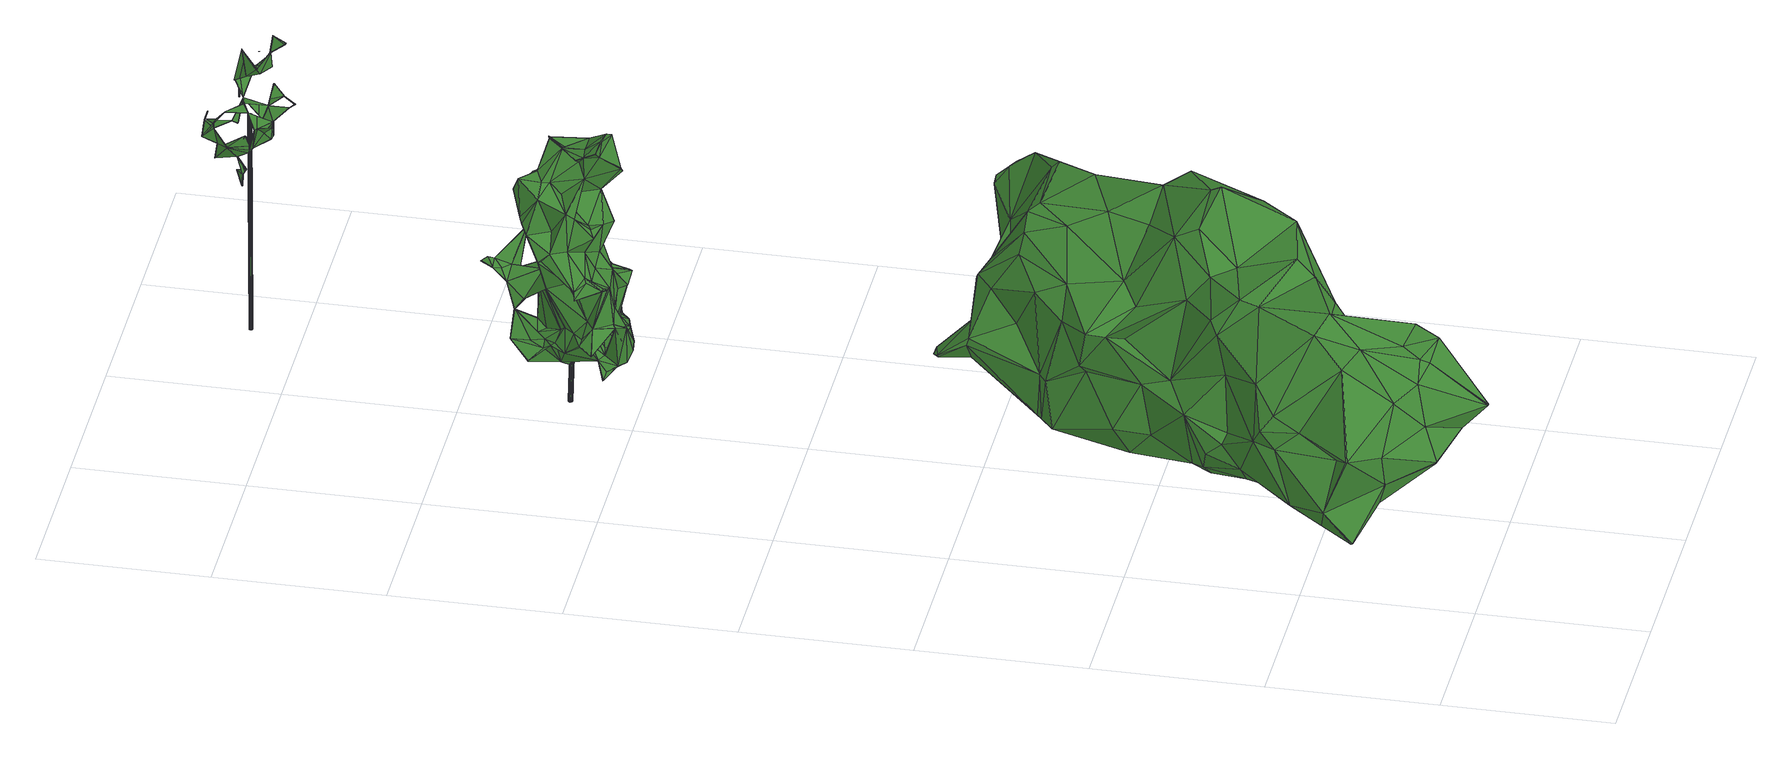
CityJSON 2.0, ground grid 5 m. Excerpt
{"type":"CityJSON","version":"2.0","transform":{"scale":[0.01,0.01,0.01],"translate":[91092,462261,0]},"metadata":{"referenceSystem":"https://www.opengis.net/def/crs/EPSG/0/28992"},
"CityObjects":{
"tree1":{"type":"SolitaryVegetationObject","attributes":{"gtid":239,"crown_width_m":11.28,"crown_median_z":3.98,"trunk_H_m":3.22,"trunk_DBH_m":0.326,"trunk_radius_m":0.163,"trunk_base_height_m":0.76,"original_gtid":"244"},"geometry":[{"type":"Solid","lod":"3","boundaries":[[[[0,1,2]],[[3,4,5]],[[3,6,4]],[[7,8,9]],[[10,11,2]],[[12,13,14]],[[15,16,17]],[[18,19,20]],[[21,22,15]],[[23,15,22]],[[24,11,25]],[[26,27,28]],[[29,30,21]],[[31,32,33]],[[31,33,34]],[[35,36,37]],[[38,39,40]],[[41,42,43]],[[12,44,45]],[[46,47,48]],[[49,1,0]],[[50,42,41]],[[51,52,53]],[[51,53,54]],[[55,56,4]],[[57,58,59]],[[60,61,62]],[[6,3,5]],[[63,8,7]],[[64,55,65]],[[43,66,67]],[[68,43,67]],[[69,70,71]],[[72,54,35]],[[73,71,74]],[[41,49,0]],[[75,76,77]],[[78,79,80]],[[33,81,82]],[[32,81,33]],[[72,51,54]],[[40,83,84]],[[85,86,1]],[[87,1,86]],[[78,88,72]],[[73,69,71]],[[80,88,78]],[[89,90,91]],[[69,90,89]],[[48,92,46]],[[93,46,92]],[[72,88,80]],[[94,82,95]],[[69,89,96]],[[84,38,40]],[[47,97,98]],[[99,98,97]],[[12,14,44]],[[100,38,101]],[[84,97,38]],[[66,102,48]],[[103,104,105]],[[106,105,104]],[[107,108,104]],[[48,102,109]],[[11,52,109]],[[43,42,66]],[[44,14,110]],[[109,102,111]],[[112,31,34]],[[113,114,115]],[[102,42,50]],[[111,102,50]],[[102,66,42]],[[116,117,118]],[[119,120,121]],[[122,123,124]],[[122,124,125]],[[100,16,23]],[[126,2,1]],[[127,110,14]],[[99,97,84]],[[128,49,41]],[[112,129,130]],[[4,56,5]],[[8,91,77]],[[64,131,6]],[[64,65,131]],[[37,132,35]],[[133,134,56]],[[134,5,56]],[[135,136,114]],[[135,114,113]],[[64,137,55]],[[55,4,65]],[[136,138,114]],[[139,107,140]],[[20,116,18]],[[94,27,26]],[[6,131,4]],[[65,4,131]],[[136,141,138]],[[56,55,133]],[[77,76,8]],[[58,70,96]],[[142,143,137]],[[137,143,144]],[[58,57,137]],[[58,137,64]],[[71,70,64]],[[132,143,145]],[[146,79,147]],[[130,148,112]],[[30,85,40]],[[86,85,30]],[[11,149,52]],[[71,5,134]],[[28,138,141]],[[150,133,55]],[[151,18,116]],[[152,83,128]],[[151,15,105]],[[15,103,105]],[[35,54,119]],[[14,13,148]],[[32,148,13]],[[144,153,137]],[[127,14,154]],[[66,47,98]],[[41,0,50]],[[107,17,155]],[[104,17,107]],[[2,126,156]],[[49,85,1]],[[63,96,89]],[[152,41,68]],[[128,41,152]],[[87,126,1]],[[43,68,41]],[[155,157,158]],[[159,87,86]],[[29,87,159]],[[30,159,86]],[[62,25,117]],[[84,152,99]],[[37,144,132]],[[50,11,111]],[[111,11,109]],[[2,11,50]],[[2,50,0]],[[119,121,122]],[[123,122,121]],[[16,15,23]],[[160,74,71]],[[29,159,30]],[[156,126,87]],[[156,87,29]],[[128,83,85]],[[28,95,138]],[[89,91,8]],[[63,89,8]],[[135,90,136]],[[64,70,58]],[[95,27,94]],[[101,16,100]],[[14,148,130]],[[14,130,154]],[[35,161,72]],[[26,33,94]],[[33,82,94]],[[142,137,57]],[[78,162,163]],[[78,163,79]],[[108,110,164]],[[96,70,69]],[[112,165,166]],[[165,112,34]],[[120,119,53]],[[80,146,167]],[[79,146,80]],[[63,168,59]],[[63,59,96]],[[125,169,122]],[[19,61,60]],[[170,171,12]],[[71,64,6]],[[154,124,123]],[[71,6,5]],[[140,158,172]],[[7,9,168]],[[7,168,63]],[[93,92,173]],[[34,33,26]],[[34,174,165]],[[80,173,51]],[[80,51,72]],[[173,52,51]],[[46,175,101]],[[157,167,146]],[[119,36,35]],[[130,124,154]],[[18,106,104]],[[168,163,162]],[[90,135,91]],[[142,57,59]],[[58,96,59]],[[9,163,168]],[[144,143,132]],[[158,107,155]],[[121,61,123]],[[176,39,38]],[[78,177,178]],[[67,66,98]],[[145,143,142]],[[120,53,149]],[[119,54,53]],[[141,136,74]],[[61,120,62]],[[78,178,162]],[[151,105,106]],[[24,25,62]],[[157,172,158]],[[148,32,112]],[[144,37,179]],[[113,91,135]],[[12,171,13]],[[125,179,37]],[[169,125,37]],[[13,171,32]],[[134,180,34]],[[166,179,125]],[[116,60,117]],[[60,62,117]],[[34,180,174]],[[116,20,60]],[[121,120,61]],[[78,72,161]],[[122,169,36]],[[157,175,167]],[[101,97,46]],[[38,97,101]],[[140,172,9]],[[112,32,31]],[[122,36,119]],[[95,82,81]],[[95,81,138]],[[163,9,147]],[[79,163,147]],[[167,93,80]],[[173,80,93]],[[138,171,115]],[[155,17,16]],[[18,151,106]],[[68,99,152]],[[181,25,10]],[[10,156,181]],[[10,2,156]],[[21,15,151]],[[62,120,24]],[[68,67,99]],[[130,129,124]],[[34,28,134]],[[26,28,34]],[[120,149,24]],[[179,165,150]],[[179,150,144]],[[84,83,152]],[[182,161,35]],[[182,35,132]],[[183,178,177]],[[161,182,78]],[[78,182,177]],[[182,132,145]],[[134,184,160]],[[116,118,151]],[[21,118,29]],[[176,38,100]],[[49,128,85]],[[93,167,175]],[[93,175,46]],[[40,85,83]],[[29,118,156]],[[151,118,21]],[[117,181,118]],[[156,118,181]],[[117,25,181]],[[10,25,11]],[[52,149,53]],[[180,133,150]],[[133,180,134]],[[165,179,166]],[[52,185,109]],[[150,55,153]],[[165,174,180]],[[150,165,180]],[[169,37,36]],[[75,140,76]],[[170,12,45]],[[170,45,77]],[[30,22,21]],[[113,170,91]],[[77,91,170]],[[8,76,9]],[[45,108,75]],[[45,75,77]],[[44,108,45]],[[110,108,44]],[[146,172,157]],[[147,172,146]],[[147,9,172]],[[137,153,55]],[[113,115,171]],[[170,113,171]],[[11,24,149]],[[150,153,144]],[[28,27,95]],[[176,23,22]],[[100,23,176]],[[48,47,66]],[[99,67,98]],[[140,107,158]],[[46,97,47]],[[81,32,171]],[[140,9,76]],[[139,140,75]],[[139,75,107]],[[124,129,125]],[[166,125,129]],[[166,129,112]],[[114,138,115]],[[155,175,157]],[[108,107,75]],[[20,19,60]],[[183,177,182]],[[182,145,183]],[[123,61,154]],[[164,110,127]],[[59,168,183]],[[183,142,59]],[[183,145,142]],[[162,178,168]],[[168,178,183]],[[108,164,104]],[[104,19,18]],[[164,19,104]],[[164,127,19]],[[154,19,127]],[[19,154,61]],[[134,28,184]],[[134,160,71]],[[141,184,28]],[[90,74,136]],[[73,74,69]],[[90,69,74]],[[186,22,30]],[[176,22,186]],[[141,74,184]],[[160,184,74]],[[176,186,39]],[[186,30,39]],[[40,39,30]],[[109,185,48]],[[15,17,103]],[[103,17,104]],[[92,48,185]],[[52,173,185]],[[92,185,173]],[[138,81,171]],[[16,175,155]],[[16,101,175]],[[187,188,189]],[[187,189,190]],[[190,189,191]],[[190,191,192]],[[189,188,193]],[[189,193,191]],[[191,193,194]],[[191,194,192]],[[193,188,195]],[[193,195,194]],[[194,195,196]],[[194,196,192]],[[195,188,197]],[[195,197,196]],[[196,197,198]],[[196,198,192]],[[197,188,199]],[[197,199,198]],[[198,199,200]],[[198,200,192]],[[199,188,201]],[[199,201,200]],[[200,201,202]],[[200,202,192]],[[201,188,203]],[[201,203,202]],[[202,203,204]],[[202,204,192]],[[203,188,205]],[[203,205,204]],[[204,205,206]],[[204,206,192]],[[205,188,207]],[[205,207,206]],[[206,207,208]],[[206,208,192]],[[207,188,209]],[[207,209,208]],[[208,209,210]],[[208,210,192]],[[209,188,211]],[[209,211,210]],[[210,211,212]],[[210,212,192]],[[211,188,213]],[[211,213,212]],[[212,213,214]],[[212,214,192]],[[213,188,215]],[[213,215,214]],[[214,215,216]],[[214,216,192]],[[215,188,217]],[[215,217,216]],[[216,217,218]],[[216,218,192]],[[217,188,219]],[[217,219,218]],[[218,219,220]],[[218,220,192]],[[219,188,221]],[[219,221,220]],[[220,221,222]],[[220,222,192]],[[221,188,223]],[[221,223,222]],[[222,223,224]],[[222,224,192]],[[223,188,225]],[[223,225,224]],[[224,225,226]],[[224,226,192]],[[225,188,227]],[[225,227,226]],[[226,227,228]],[[226,228,192]],[[227,188,229]],[[227,229,228]],[[228,229,230]],[[228,230,192]],[[229,188,231]],[[229,231,230]],[[230,231,232]],[[230,232,192]],[[231,188,233]],[[231,233,232]],[[232,233,234]],[[232,234,192]],[[233,188,235]],[[233,235,234]],[[234,235,236]],[[234,236,192]],[[235,188,187]],[[235,187,236]],[[236,187,190]],[[236,190,192]]]]}]},
"tree2":{"type":"SolitaryVegetationObject","attributes":{"gtid":240,"crown_width_m":4.08,"crown_median_z":4.08,"trunk_H_m":3.95,"trunk_DBH_m":0.123,"trunk_radius_m":0.0615,"trunk_base_height_m":0.13,"original_gtid":"245"},"geometry":[{"type":"Solid","lod":"3","boundaries":[[[[237,238,239]],[[240,241,242]],[[243,244,245]],[[246,244,243]],[[247,248,249]],[[250,251,252]],[[250,252,253]],[[254,255,256]],[[257,258,259]],[[260,261,262]],[[263,264,265]],[[266,267,268]],[[256,255,269]],[[270,269,255]],[[271,238,272]],[[273,274,275]],[[276,274,273]],[[277,278,279]],[[280,281,282]],[[283,284,285]],[[275,286,273]],[[287,288,271]],[[289,290,248]],[[291,292,293]],[[291,294,292]],[[250,295,251]],[[296,297,298]],[[289,299,300]],[[301,302,303]],[[270,304,305]],[[278,306,307]],[[308,309,310]],[[311,295,312]],[[312,295,250]],[[301,313,314]],[[296,315,316]],[[317,318,319]],[[320,302,321]],[[280,322,281]],[[323,324,325]],[[326,325,327]],[[326,327,328]],[[329,330,331]],[[332,276,263]],[[244,300,333]],[[334,335,336]],[[334,337,335]],[[328,310,309]],[[288,338,271]],[[255,339,340]],[[255,340,270]],[[254,256,341]],[[328,309,342]],[[270,343,304]],[[289,246,344]],[[345,346,347]],[[345,347,348]],[[346,313,347]],[[346,314,313]],[[257,349,350]],[[351,324,352]],[[323,352,324]],[[308,353,309]],[[304,354,355]],[[304,355,356]],[[357,358,359]],[[360,277,361]],[[337,360,361]],[[270,340,362]],[[270,362,354]],[[282,294,363]],[[237,364,247]],[[325,324,351]],[[287,365,288]],[[320,278,307]],[[366,367,269]],[[367,368,269]],[[277,369,370]],[[371,372,373]],[[326,373,372]],[[374,283,375]],[[374,368,283]],[[376,377,362]],[[253,378,379]],[[253,379,380]],[[315,381,382]],[[380,383,253]],[[326,384,325]],[[384,385,325]],[[386,387,388]],[[389,242,390]],[[253,383,250]],[[391,392,366]],[[393,332,265]],[[265,264,393]],[[394,395,396]],[[260,397,261]],[[290,249,248]],[[309,398,342]],[[399,395,281]],[[400,401,402]],[[263,265,332]],[[403,404,405]],[[396,395,399]],[[372,406,407]],[[271,272,408]],[[320,409,302]],[[242,241,390]],[[285,284,356]],[[330,410,411]],[[303,302,409]],[[412,257,350]],[[303,413,301]],[[289,344,290]],[[414,310,415]],[[264,416,274]],[[409,417,418]],[[419,399,420]],[[314,321,301]],[[302,301,321]],[[338,242,238]],[[338,238,271]],[[421,305,256]],[[422,390,402]],[[423,390,422]],[[284,283,424]],[[425,426,427]],[[428,369,429]],[[271,408,287]],[[276,245,430]],[[330,329,418]],[[415,310,328]],[[431,432,310]],[[411,433,330]],[[434,435,436]],[[437,438,308]],[[358,410,359]],[[394,275,416]],[[439,440,441]],[[276,393,274]],[[397,442,362]],[[443,283,444]],[[443,424,283]],[[268,445,347]],[[347,445,348]],[[446,447,448]],[[266,448,447]],[[266,447,446]],[[449,318,450]],[[338,451,242]],[[346,321,314]],[[350,349,310]],[[432,350,310]],[[452,453,433]],[[308,310,349]],[[454,336,455]],[[334,336,454]],[[345,456,457]],[[288,365,338]],[[287,408,249]],[[371,373,458]],[[459,323,325]],[[246,243,344]],[[460,312,250]],[[240,316,241]],[[268,267,445]],[[461,462,287]],[[264,405,394]],[[263,405,264]],[[394,416,264]],[[328,373,326]],[[455,457,463]],[[336,457,455]],[[335,337,464]],[[437,257,465]],[[466,467,468]],[[469,364,237]],[[461,465,470]],[[461,471,465]],[[277,370,278]],[[290,287,249]],[[458,373,342]],[[397,472,280]],[[251,295,473]],[[328,327,415]],[[272,238,237]],[[389,238,242]],[[316,474,400]],[[460,298,312]],[[394,405,404]],[[423,238,389]],[[399,281,322]],[[379,475,380]],[[419,292,395]],[[322,472,476]],[[477,478,452]],[[320,307,409]],[[398,438,479]],[[347,313,268]],[[412,378,257]],[[480,434,413]],[[456,406,372]],[[481,338,365]],[[481,482,338]],[[483,484,485]],[[321,486,361]],[[368,250,383]],[[282,363,397]],[[446,310,414]],[[471,461,487]],[[464,486,336]],[[438,471,488]],[[415,327,414]],[[421,256,374]],[[376,401,382]],[[404,403,430]],[[416,275,274]],[[264,274,393]],[[489,490,426]],[[483,262,491]],[[397,362,340]],[[352,492,351]],[[493,351,492]],[[494,267,459]],[[361,320,321]],[[378,436,379]],[[495,496,497]],[[444,283,383]],[[497,496,239]],[[337,479,360]],[[246,289,300]],[[283,368,383]],[[390,241,498]],[[499,391,269]],[[278,500,279]],[[417,501,418]],[[361,500,320]],[[278,320,500]],[[252,378,253]],[[350,432,378]],[[412,350,378]],[[419,395,502]],[[503,485,484]],[[480,453,452]],[[256,443,341]],[[443,444,341]],[[269,391,366]],[[262,376,260]],[[491,262,261]],[[493,414,327]],[[493,327,351]],[[284,424,304]],[[383,380,504]],[[304,424,256]],[[467,502,245]],[[430,245,502]],[[482,505,473]],[[404,502,395]],[[483,402,376]],[[483,376,262]],[[491,506,291]],[[437,308,349]],[[448,266,313]],[[268,313,266]],[[429,487,243]],[[384,406,507]],[[316,400,498]],[[316,498,241]],[[411,410,358]],[[508,503,300]],[[342,334,454]],[[342,337,334]],[[454,455,458]],[[455,463,458]],[[239,496,469]],[[465,471,438]],[[465,438,437]],[[398,479,337]],[[342,398,337]],[[509,396,419]],[[507,494,384]],[[297,311,312]],[[460,510,421]],[[254,341,511]],[[511,341,512]],[[356,284,304]],[[303,513,413]],[[355,514,356]],[[438,488,429]],[[452,358,477]],[[296,381,315]],[[285,381,296]],[[326,407,384]],[[276,428,286]],[[477,515,435]],[[357,359,504]],[[371,458,463]],[[398,309,353]],[[317,450,318]],[[318,493,492]],[[516,492,323]],[[319,318,492]],[[516,319,492]],[[276,286,245]],[[517,439,441]],[[465,257,505]],[[518,432,519]],[[259,505,257]],[[280,282,397]],[[473,520,482]],[[237,247,408]],[[237,408,272]],[[425,521,426]],[[239,238,423]],[[514,362,377]],[[435,478,477]],[[316,297,296]],[[514,377,382]],[[367,460,250]],[[367,250,368]],[[267,494,507]],[[353,308,398]],[[341,359,410]],[[341,504,359]],[[333,468,244]],[[341,418,501]],[[341,501,512]],[[384,407,406]],[[470,482,481]],[[318,449,493]],[[446,493,449]],[[317,267,450]],[[417,512,501]],[[345,457,486]],[[491,363,506]],[[245,244,467]],[[467,244,468]],[[366,392,367]],[[429,488,487]],[[273,286,522]],[[286,428,522]],[[360,523,277]],[[355,362,514]],[[354,362,355]],[[304,524,354]],[[397,363,491]],[[397,491,261]],[[256,269,374]],[[424,443,256]],[[343,524,304]],[[270,524,343]],[[473,259,251]],[[354,524,270]],[[369,277,523]],[[369,523,429]],[[342,454,458]],[[394,404,395]],[[384,494,385]],[[291,484,491]],[[328,342,373]],[[403,405,276]],[[263,276,405]],[[325,351,327]],[[429,243,525]],[[429,522,428]],[[414,493,446]],[[515,380,475]],[[257,378,252]],[[464,336,335]],[[306,286,275]],[[361,464,337]],[[257,437,349]],[[396,526,394]],[[489,409,509]],[[489,527,409]],[[466,468,333]],[[242,451,240]],[[426,527,489]],[[276,430,403]],[[480,331,330]],[[460,421,298]],[[374,269,368]],[[371,463,372]],[[365,287,462]],[[285,375,283]],[[296,375,285]],[[374,375,421]],[[421,375,298]],[[296,298,375]],[[376,402,401]],[[394,526,307]],[[409,307,526]],[[509,409,526]],[[499,270,391]],[[273,428,276]],[[393,276,332]],[[514,382,381]],[[514,381,356]],[[434,480,435]],[[389,390,423]],[[356,381,285]],[[396,509,526]],[[486,457,336]],[[520,473,295]],[[322,280,472]],[[425,419,420]],[[247,249,408]],[[483,485,422]],[[300,503,333]],[[503,291,333]],[[303,329,513]],[[329,331,513]],[[448,413,434]],[[528,448,434]],[[528,434,518]],[[254,339,255]],[[527,521,340]],[[512,339,511]],[[511,339,254]],[[340,339,512]],[[340,521,476]],[[520,311,386]],[[529,520,386]],[[425,530,476]],[[420,530,425]],[[357,515,477]],[[448,528,446]],[[471,487,488]],[[240,387,386]],[[376,442,397]],[[397,260,376]],[[459,516,323]],[[376,362,442]],[[246,300,244]],[[367,392,460]],[[290,344,461]],[[380,515,357]],[[338,387,451]],[[252,258,257]],[[477,358,357]],[[479,438,360]],[[429,523,438]],[[360,438,523]],[[464,361,486]],[[346,486,321]],[[345,486,346]],[[531,372,407]],[[428,273,369]],[[369,273,370]],[[247,364,299]],[[413,513,480]],[[419,396,399]],[[431,310,532]],[[431,532,528]],[[528,532,446]],[[310,446,532]],[[312,298,297]],[[282,281,294]],[[423,422,485]],[[485,495,497]],[[496,508,300]],[[508,496,503]],[[503,496,495]],[[485,503,495]],[[485,497,239]],[[485,239,423]],[[436,475,379]],[[480,478,435]],[[411,358,433]],[[395,294,281]],[[506,294,291]],[[506,363,294]],[[427,426,533]],[[483,491,484]],[[297,386,311]],[[533,426,490]],[[489,509,490]],[[503,484,291]],[[358,452,433]],[[480,513,331]],[[529,388,520]],[[529,386,388]],[[459,325,494]],[[385,494,325]],[[394,306,275]],[[307,306,394]],[[308,438,398]],[[457,456,463]],[[348,445,456]],[[345,348,456]],[[490,293,533]],[[256,305,304]],[[418,329,409]],[[409,329,303]],[[341,410,418]],[[330,418,410]],[[435,475,436]],[[397,340,534]],[[293,292,419]],[[452,478,480]],[[463,456,372]],[[531,326,372]],[[531,407,326]],[[517,440,439]],[[469,237,239]],[[290,461,287]],[[248,247,289]],[[247,299,289]],[[496,299,469]],[[300,299,496]],[[533,293,427]],[[427,293,419]],[[364,469,299]],[[313,301,535]],[[313,535,448]],[[448,535,413]],[[301,413,535]],[[427,419,425]],[[518,519,528]],[[527,417,409]],[[476,521,425]],[[426,521,527]],[[315,474,316]],[[330,453,480]],[[433,453,330]],[[507,536,267]],[[445,267,536]],[[461,344,487]],[[487,344,243]],[[395,292,294]],[[370,537,278]],[[333,291,293]],[[466,333,293]],[[466,293,467]],[[419,490,509]],[[293,490,467]],[[400,474,401]],[[382,401,474]],[[382,377,376]],[[422,402,483]],[[266,446,538]],[[386,297,240]],[[240,297,316]],[[340,417,527]],[[528,519,431]],[[431,519,432]],[[432,436,378]],[[518,436,432]],[[434,436,518]],[[499,269,270]],[[270,305,391]],[[392,391,305]],[[243,522,525]],[[429,525,522]],[[500,539,279]],[[500,361,539]],[[277,539,361]],[[279,539,277]],[[476,534,340]],[[397,534,476]],[[251,259,258]],[[251,258,252]],[[520,295,311]],[[357,504,380]],[[444,383,504]],[[240,451,387]],[[341,444,504]],[[470,505,482]],[[465,505,470]],[[338,482,388]],[[259,473,505]],[[388,482,520]],[[470,462,461]],[[481,462,470]],[[365,462,481]],[[306,278,537]],[[245,537,243]],[[286,537,245]],[[306,537,286]],[[243,537,522]],[[522,537,273]],[[273,537,370]],[[435,515,475]],[[392,305,510]],[[392,510,460]],[[338,388,387]],[[266,538,267]],[[450,267,538]],[[449,450,538]],[[449,538,446]],[[517,441,440]],[[419,502,490]],[[490,502,467]],[[430,502,404]],[[315,382,474]],[[512,417,340]],[[445,406,456]],[[536,507,406]],[[536,406,445]],[[421,510,305]],[[476,530,322]],[[399,322,530]],[[420,399,530]],[[476,472,397]],[[267,540,459]],[[516,459,540]],[[317,540,267]],[[323,492,352]],[[319,516,540]],[[319,540,317]],[[390,498,402]],[[400,402,498]],[[541,542,543]],[[541,543,544]],[[544,543,545]],[[544,545,546]],[[543,542,547]],[[543,547,545]],[[545,547,548]],[[545,548,546]],[[547,542,549]],[[547,549,548]],[[548,549,550]],[[548,550,546]],[[549,542,551]],[[549,551,550]],[[550,551,552]],[[550,552,546]],[[551,542,553]],[[551,553,552]],[[552,553,554]],[[552,554,546]],[[553,542,555]],[[553,555,554]],[[554,555,556]],[[554,556,546]],[[555,542,557]],[[555,557,556]],[[556,557,558]],[[556,558,546]],[[557,542,559]],[[557,559,558]],[[558,559,560]],[[558,560,546]],[[559,542,561]],[[559,561,560]],[[560,561,562]],[[560,562,546]],[[561,542,563]],[[561,563,562]],[[562,563,564]],[[562,564,546]],[[563,542,565]],[[563,565,564]],[[564,565,566]],[[564,566,546]],[[565,542,567]],[[565,567,566]],[[566,567,568]],[[566,568,546]],[[567,542,569]],[[567,569,568]],[[568,569,570]],[[568,570,546]],[[569,542,571]],[[569,571,570]],[[570,571,572]],[[570,572,546]],[[571,542,573]],[[571,573,572]],[[572,573,574]],[[572,574,546]],[[573,542,575]],[[573,575,574]],[[574,575,576]],[[574,576,546]],[[575,542,577]],[[575,577,576]],[[576,577,578]],[[576,578,546]],[[577,542,579]],[[577,579,578]],[[578,579,580]],[[578,580,546]],[[579,542,581]],[[579,581,580]],[[580,581,582]],[[580,582,546]],[[581,542,583]],[[581,583,582]],[[582,583,584]],[[582,584,546]],[[583,542,585]],[[583,585,584]],[[584,585,586]],[[584,586,546]],[[585,542,587]],[[585,587,586]],[[586,587,588]],[[586,588,546]],[[587,542,589]],[[587,589,588]],[[588,589,590]],[[588,590,546]],[[589,542,541]],[[589,541,590]],[[590,541,544]],[[590,544,546]]]]}]},
"tree3":{"type":"SolitaryVegetationObject","attributes":{"gtid":241,"crown_width_m":2.49,"crown_median_z":7.11,"trunk_H_m":6.95,"trunk_DBH_m":0.106,"trunk_radius_m":0.0531,"trunk_base_height_m":0.16,"original_gtid":"246"},"geometry":[{"type":"Solid","lod":"3","boundaries":[[[[591,592,593]],[[594,595,596]],[[597,598,599]],[[600,601,602]],[[603,604,605]],[[603,605,606]],[[607,608,592]],[[609,610,591]],[[602,601,611]],[[612,613,614]],[[615,616,617]],[[618,619,620]],[[621,622,623]],[[624,625,626]],[[627,628,629]],[[630,631,632]],[[629,633,634]],[[633,635,634]],[[636,637,602]],[[638,591,593]],[[622,599,623]],[[628,631,639]],[[600,626,640]],[[641,642,643]],[[644,645,646]],[[637,636,647]],[[648,649,650]],[[651,652,653]],[[654,655,648]],[[649,656,657]],[[658,659,653]],[[608,607,660]],[[661,660,607]],[[616,662,617]],[[662,616,615]],[[662,615,617]],[[601,640,663]],[[642,664,665]],[[666,667,668]],[[669,670,671]],[[670,672,671]],[[673,674,675]],[[646,676,644]],[[677,675,678]],[[679,668,667]],[[680,681,682]],[[680,682,651]],[[655,683,630]],[[684,685,686]],[[684,686,687]],[[608,660,688]],[[689,603,690]],[[691,638,692]],[[693,655,630]],[[694,605,604]],[[695,684,677]],[[696,674,697]],[[642,641,664]],[[649,698,656]],[[601,663,699]],[[647,636,700]],[[701,656,698]],[[636,611,700]],[[591,596,702]],[[689,661,604]],[[703,604,661]],[[688,603,694]],[[704,705,699]],[[635,668,679]],[[688,706,690]],[[653,687,658]],[[707,708,709]],[[707,709,701]],[[604,603,689]],[[703,608,694]],[[710,682,711]],[[653,652,687]],[[677,712,713]],[[714,715,646]],[[709,716,717]],[[702,718,591]],[[696,697,719]],[[659,623,720]],[[701,709,717]],[[721,722,705]],[[703,715,608]],[[697,673,723]],[[719,697,723]],[[682,710,652]],[[629,668,635]],[[658,687,666]],[[713,695,675]],[[620,659,658]],[[644,593,715]],[[651,713,680]],[[640,626,625]],[[684,724,712]],[[684,712,677]],[[603,606,725]],[[710,726,681]],[[702,596,691]],[[727,598,605]],[[693,698,649]],[[728,658,666]],[[729,721,730]],[[595,691,596]],[[688,690,603]],[[731,732,699]],[[701,717,656]],[[710,681,680]],[[725,720,694]],[[733,734,735]],[[597,621,598]],[[629,628,633]],[[627,736,737]],[[711,726,710]],[[737,709,738]],[[643,739,664]],[[737,639,709]],[[628,639,737]],[[740,612,741]],[[742,711,738]],[[636,602,611]],[[621,597,622]],[[645,743,740]],[[729,730,743]],[[730,699,744]],[[611,601,732]],[[635,679,745]],[[685,658,728]],[[645,746,714]],[[704,699,730]],[[649,648,655]],[[694,604,703]],[[701,639,632]],[[705,747,721]],[[704,747,705]],[[742,708,748]],[[647,749,637]],[[713,651,750]],[[606,623,659]],[[606,621,623]],[[649,655,693]],[[744,625,741]],[[744,640,625]],[[607,592,676]],[[608,715,592]],[[703,646,715]],[[694,608,688]],[[724,652,710]],[[594,596,610]],[[691,708,638]],[[595,708,691]],[[738,711,591]],[[682,591,711]],[[606,598,621]],[[692,638,718]],[[692,718,702]],[[729,751,721]],[[751,733,721]],[[752,753,639]],[[592,715,593]],[[667,687,686]],[[680,712,724]],[[701,716,639]],[[627,635,633]],[[627,629,635]],[[698,657,716]],[[717,716,657]],[[648,754,654]],[[638,676,718]],[[638,708,707]],[[630,632,639]],[[632,707,701]],[[724,710,680]],[[699,663,744]],[[638,593,676]],[[644,676,593]],[[682,652,651]],[[691,692,702]],[[670,669,755]],[[756,757,755]],[[603,725,694]],[[744,663,640]],[[676,646,607]],[[703,607,646]],[[682,609,591]],[[721,747,730]],[[730,747,704]],[[748,711,742]],[[737,631,627]],[[758,613,624]],[[678,759,677]],[[677,759,695]],[[737,669,631]],[[598,720,623]],[[674,760,678]],[[709,639,716]],[[627,631,628]],[[717,657,656]],[[635,745,634]],[[674,696,760]],[[746,735,734]],[[629,634,745]],[[761,732,731]],[[600,732,761]],[[645,714,646]],[[735,746,741]],[[736,633,628]],[[627,633,736]],[[645,729,743]],[[708,742,709]],[[707,738,638]],[[709,742,738]],[[679,728,745]],[[605,598,606]],[[643,664,641]],[[600,640,601]],[[648,650,754]],[[680,713,712]],[[605,720,756]],[[638,738,591]],[[599,598,623]],[[674,678,675]],[[685,618,620]],[[759,723,695]],[[719,723,759]],[[701,698,716]],[[741,746,740]],[[645,740,746]],[[622,597,599]],[[751,729,734]],[[655,654,683]],[[650,683,754]],[[654,754,683]],[[659,762,606]],[[762,725,606]],[[619,762,620]],[[659,620,762]],[[679,686,728]],[[630,683,650]],[[630,650,752]],[[650,753,752]],[[643,665,763]],[[763,739,643]],[[665,739,763]],[[667,686,679]],[[665,643,642]],[[749,647,732]],[[602,749,600]],[[637,749,602]],[[741,625,624]],[[724,684,652]],[[650,649,753]],[[752,639,631]],[[631,630,752]],[[705,731,699]],[[605,694,720]],[[736,628,737]],[[595,594,708]],[[748,708,594]],[[759,678,764]],[[727,605,756]],[[670,755,757]],[[738,765,737]],[[644,632,645]],[[719,766,696]],[[632,765,707]],[[669,765,632]],[[644,669,632]],[[765,669,737]],[[612,624,613]],[[735,624,612]],[[707,765,738]],[[658,685,620]],[[703,661,607]],[[619,750,762]],[[672,670,757]],[[741,624,735]],[[612,733,735]],[[730,731,705]],[[760,764,678]],[[756,672,757]],[[755,669,756]],[[756,669,727]],[[714,671,727]],[[727,669,714]],[[727,671,672]],[[688,660,706]],[[689,690,706]],[[624,614,758]],[[758,614,613]],[[614,761,612]],[[696,766,760]],[[744,612,761]],[[741,612,744]],[[697,674,673]],[[684,687,652]],[[713,684,695]],[[685,684,618]],[[682,681,609]],[[600,749,732]],[[699,732,601]],[[611,732,700]],[[751,734,733]],[[666,668,728]],[[700,732,647]],[[624,626,614]],[[614,626,761]],[[600,761,626]],[[681,726,610]],[[713,675,677]],[[733,722,721]],[[740,722,733]],[[740,733,612]],[[728,668,745]],[[629,745,668]],[[705,722,730]],[[760,766,764]],[[719,764,766]],[[759,764,719]],[[684,750,618]],[[684,713,750]],[[667,666,687]],[[669,715,714]],[[644,715,669]],[[740,743,722]],[[722,743,730]],[[753,698,693]],[[753,657,698]],[[598,727,720]],[[657,753,649]],[[630,639,693]],[[753,693,639]],[[727,672,720]],[[756,720,672]],[[728,686,685]],[[653,659,720]],[[653,720,725]],[[653,725,651]],[[723,675,695]],[[723,673,675]],[[761,731,744]],[[730,744,731]],[[596,591,610]],[[609,681,610]],[[669,671,631]],[[734,729,671]],[[746,671,714]],[[746,734,671]],[[645,671,729]],[[632,671,645]],[[632,631,671]],[[592,591,718]],[[592,718,676]],[[711,748,726]],[[594,726,748]],[[610,726,594]],[[665,664,739]],[[618,750,619]],[[725,750,651]],[[762,750,725]],[[661,689,660]],[[706,660,689]],[[767,768,769]],[[767,769,770]],[[770,769,771]],[[770,771,772]],[[769,768,773]],[[769,773,771]],[[771,773,774]],[[771,774,772]],[[773,768,775]],[[773,775,774]],[[774,775,776]],[[774,776,772]],[[775,768,777]],[[775,777,776]],[[776,777,778]],[[776,778,772]],[[777,768,779]],[[777,779,778]],[[778,779,780]],[[778,780,772]],[[779,768,781]],[[779,781,780]],[[780,781,782]],[[780,782,772]],[[781,768,783]],[[781,783,782]],[[782,783,784]],[[782,784,772]],[[783,768,785]],[[783,785,784]],[[784,785,786]],[[784,786,772]],[[785,768,787]],[[785,787,786]],[[786,787,788]],[[786,788,772]],[[787,768,789]],[[787,789,788]],[[788,789,790]],[[788,790,772]],[[789,768,791]],[[789,791,790]],[[790,791,792]],[[790,792,772]],[[791,768,793]],[[791,793,792]],[[792,793,794]],[[792,794,772]],[[793,768,795]],[[793,795,794]],[[794,795,796]],[[794,796,772]],[[795,768,797]],[[795,797,796]],[[796,797,798]],[[796,798,772]],[[797,768,799]],[[797,799,798]],[[798,799,800]],[[798,800,772]],[[799,768,801]],[[799,801,800]],[[800,801,802]],[[800,802,772]],[[801,768,803]],[[801,803,802]],[[802,803,804]],[[802,804,772]],[[803,768,805]],[[803,805,804]],[[804,805,806]],[[804,806,772]],[[805,768,807]],[[805,807,806]],[[806,807,808]],[[806,808,772]],[[807,768,809]],[[807,809,808]],[[808,809,810]],[[808,810,772]],[[809,768,811]],[[809,811,810]],[[810,811,812]],[[810,812,772]],[[811,768,813]],[[811,813,812]],[[812,813,814]],[[812,814,772]],[[813,768,815]],[[813,815,814]],[[814,815,816]],[[814,816,772]],[[815,768,767]],[[815,767,816]],[[816,767,770]],[[816,770,772]]]]}]}
},
"vertices":[
[332,242,300],[187,311,228],[337,400,238],[1260,1617,503],[1264,1616,501],[1232,1616,492],[1260,1580,534],[775,1083,693],[670,1135,566],[659,990,735],[373,497,223],[514,414,301],[586,1340,263],[595,1354,134],[555,1316,129],[170,666,396],[225,670,550],[382,789,473],[359,847,179],[418,889,149],[386,829,144],[135,555,222],[159,605,383],[142,643,447],[504,626,243],[438,612,205],[788,1691,211],[786,1691,215],[826,1583,308],[170,473,144],[72,447,245],[783,1458,204],[622,1372,129],[757,1587,211],[967,1491,196],[918,813,402],[832,907,346],[973,1054,316],[209,422,635],[43,378,436],[43,373,438],[397,117,370],[459,124,411],[428,48,437],[541,1218,338],[537,1236,356],[404,495,694],[425,292,600],[532,276,611],[275,166,322],[446,251,361],[748,592,484],[646,479,397],[706,605,363],[811,685,393],[1283,1475,395],[1235,1598,321],[1063,1344,668],[1062,1396,691],[980,1278,712],[411,827,130],[486,883,148],[450,718,176],[812,1208,700],[1258,1505,590],[1284,1537,554],[503,203,592],[402,209,569],[423,48,437],[830,1441,662],[1052,1417,676],[1034,1532,501],[926,698,572],[874,1497,478],[874,1553,469],[507,1156,476],[597,1087,530],[478,1207,498],[897,782,734],[732,870,868],[820,673,727],[720,1594,270],[725,1675,221],[151,297,398],[245,281,520],[175,291,296],[63,362,162],[124,369,151],[862,713,714],[783,1320,656],[787,1442,618],[660,1295,544],[493,521,590],[623,580,674],[757,1694,209],[724,1677,225],[845,1408,685],[358,399,616],[396,238,580],[333,231,538],[153,606,496],[290,517,687],[532,222,429],[339,774,311],[364,903,339],[310,784,289],[323,832,244],[458,960,389],[471,1046,358],[584,335,399],[474,1128,198],[539,268,401],[804,1330,195],[668,1388,499],[747,1528,448],[751,1457,341],[339,720,167],[378,671,148],[323,607,151],[745,755,303],[618,727,272],[646,815,276],[704,978,259],[626,999,185],[702,1148,244],[855,1170,270],[176,364,180],[507,1085,109],[272,165,326],[723,1242,190],[628,1267,128],[1270,1562,548],[1018,1039,398],[1238,1536,307],[1105,1566,331],[756,1452,563],[809,1578,453],[1200,1328,540],[721,1587,293],[549,1108,453],[548,932,601],[823,1585,436],[988,1217,618],[1008,1121,500],[1144,1235,396],[953,1062,549],[613,801,683],[651,917,774],[621,1344,126],[607,510,347],[1168,1393,344],[282,726,230],[301,203,421],[1203,1345,394],[511,1083,108],[390,814,594],[226,474,154],[422,756,698],[419,838,623],[62,366,160],[1023,1522,446],[925,767,583],[923,993,792],[741,902,849],[479,1020,191],[1014,1395,235],[874,1286,242],[644,636,713],[868,1062,770],[942,1051,303],[587,1295,464],[618,1364,264],[564,868,674],[678,534,563],[1013,1471,223],[408,698,690],[171,536,438],[870,852,539],[930,1011,768],[1028,1278,300],[1082,1509,294],[340,566,171],[920,881,513],[905,1049,719],[932,1520,410],[501,376,489],[135,423,385],[641,903,75],[625,902,76],[640,907,75],[666,922,396],[665,927,396],[650,922,398],[639,911,74],[663,930,396],[636,914,74],[661,934,396],[632,917,75],[657,936,396],[628,918,75],[653,937,396],[624,918,75],[649,938,397],[620,917,76],[645,937,397],[616,916,76],[641,935,397],[613,913,76],[638,932,398],[610,909,77],[635,929,398],[609,905,77],[634,925,399],[609,901,77],[634,921,399],[610,897,78],[634,916,399],[612,893,78],[636,913,399],[614,890,78],[639,909,399],[618,887,77],[643,907,399],[622,886,77],[647,906,399],[626,886,77],[651,905,399],[630,886,77],[655,906,398],[634,888,76],[659,908,398],[637,891,76],[662,911,397],[640,895,75],[664,914,397],[641,899,75],[666,918,397],
[805,2657,341],[825,2608,294],[756,2658,334],[759,2562,219],[758,2564,218],[781,2588,222],[696,2738,450],[723,2782,374],[674,2840,402],[756,2784,385],[843,2766,369],[845,2768,370],[845,2766,370],[668,2576,370],[692,2552,370],[618,2581,463],[617,2580,463],[406,2598,302],[466,2636,315],[511,2552,337],[711,2627,490],[664,2612,418],[695,2601,395],[599,2701,149],[597,2714,153],[624,2708,147],[622,2957,443],[601,2918,439],[621,2956,445],[587,2754,745],[629,2726,835],[567,2774,754],[498,2636,328],[523,2603,219],[876,2632,316],[847,2638,328],[701,2840,524],[630,2919,452],[632,2871,437],[632,2919,451],[702,2770,552],[616,2743,480],[632,2718,496],[493,2796,210],[532,2855,255],[518,2797,216],[514,2519,340],[536,2522,214],[574,2513,234],[655,2851,417],[873,2649,340],[877,2630,317],[785,2781,388],[817,2738,394],[641,2801,264],[575,2812,247],[641,2799,265],[576,2813,246],[692,2554,369],[603,2516,245],[688,2544,238],[622,2546,241],[785,2779,387],[753,2789,274],[497,2802,620],[507,2771,551],[476,2765,546],[520,2545,210],[550,2589,221],[614,2781,444],[601,2772,456],[731,2676,607],[761,2660,686],[666,2623,692],[699,2583,245],[650,2583,259],[516,2773,728],[516,2819,644],[622,2546,239],[688,2543,236],[540,2671,854],[561,2617,869],[561,2618,870],[536,2754,532],[588,2801,610],[493,2796,212],[642,2604,889],[676,2595,867],[681,2659,846],[675,2675,823],[675,2569,762],[729,2634,731],[523,2691,460],[469,2653,470],[499,2651,481],[629,2938,455],[726,2791,269],[719,2753,721],[692,2793,719],[706,2824,700],[674,2695,663],[825,2606,295],[437,2637,309],[481,2690,256],[466,2607,353],[764,2708,701],[508,2576,194],[787,2744,401],[620,2864,691],[534,2829,654],[566,2839,759],[568,2839,759],[679,2599,603],[660,2585,596],[675,2594,866],[642,2602,888],[764,2677,633],[491,2583,174],[510,2576,192],[538,2523,213],[485,2569,476],[454,2580,486],[485,2570,475],[713,2730,551],[622,2763,617],[524,2603,217],[576,2793,234],[816,2737,392],[847,2636,330],[531,2671,340],[612,2667,341],[551,2566,373],[707,2805,551],[699,2803,549],[719,2753,723],[691,2762,734],[708,2684,734],[520,2559,343],[603,2518,246],[612,2632,248],[590,2599,222],[613,2617,520],[571,2621,491],[512,2566,466],[578,2534,233],[591,2598,221],[549,2562,384],[659,2768,851],[644,2717,828],[727,2580,243],[757,2604,245],[791,2608,344],[757,2606,244],[731,2614,246],[576,2686,277],[611,2632,250],[628,2938,456],[582,2875,409],[551,2847,343],[549,2846,343],[575,2719,169],[765,2678,633],[530,2855,256],[699,2584,243],[671,2622,247],[682,2630,243],[610,2895,433],[584,2876,408],[602,2918,437],[658,2769,845],[659,2767,844],[872,2650,338],[519,2750,438],[482,2580,478],[461,2601,485],[614,2619,520],[482,2732,574],[674,2567,760],[690,2566,744],[609,2895,435],[498,2667,315],[498,2629,359],[551,2845,342],[552,2802,244],[578,2535,235],[692,2700,262],[733,2626,264],[513,2520,339],[561,2762,248],[574,2720,276],[594,2790,247],[703,2841,524],[761,2757,533],[655,2853,415],[595,2645,612],[609,2606,612],[421,2649,469],[505,2688,574],[484,2633,508],[535,2643,560],[726,2649,522],[779,2715,549],[533,2680,457],[549,2564,383],[603,2601,458],[607,2706,238],[510,2552,339],[518,2558,345],[603,2792,769],[612,2660,753],[594,2722,706],[510,2693,694],[562,2652,850],[541,2671,852],[780,2586,224],[420,2650,470],[421,2651,469],[744,2751,719],[708,2824,701],[661,2801,729],[707,2825,702],[745,2752,721],[616,2659,846],[630,2609,257],[812,2708,416],[806,2655,343],[693,2794,721],[661,2801,727],[737,2650,493],[662,2753,271],[639,2795,387],[722,2780,373],[786,2742,399],[765,2669,404],[823,2710,516],[519,2756,242],[750,2551,383],[650,2584,257],[500,2617,489],[513,2736,258],[455,2579,488],[470,2626,499],[730,2678,608],[442,2656,483],[793,2609,346],[779,2566,369],[662,2696,238],[662,2753,269],[693,2701,264],[621,2862,690],[787,2749,517],[796,2721,540],[584,2767,396],[620,2789,387],[613,2767,251],[619,2612,875],[610,2617,829],[631,2725,836],[726,2789,269],[753,2787,274],[689,2695,357],[722,2584,240],[544,2692,280],[565,2703,571],[466,2638,317],[582,2846,382],[726,2791,267],[511,2567,465],[737,2648,395],[595,2790,245],[658,2770,852],[754,2788,272],[557,2820,373],[591,2598,223],[404,2599,302],[437,2639,311],[481,2757,550],[550,2590,219],[482,2580,480],[619,2614,876],[533,2604,465],[524,2616,614],[551,2630,626],[726,2577,370],[515,2723,267],[702,2839,523],[744,2759,540],[490,2581,176],[744,2760,538],[556,2821,374],[521,2698,316],[538,2674,662],[732,2624,265],[518,2758,244],[645,2717,826],[596,2723,704],[612,2767,253],[516,2722,265],[541,2740,613],[657,2768,845],[669,2740,462],[613,2676,805],[657,2701,564],[563,2653,852],[631,2702,13],[625,2702,13],[631,2703,13],[633,2691,408],[633,2692,408],[627,2691,408],[630,2705,13],[632,2694,408],[629,2706,13],[631,2695,408],[628,2707,13],[630,2696,409],[627,2708,13],[628,2697,409],[625,2708,13],[627,2697,409],[624,2708,13],[625,2697,409],[622,2707,13],[624,2697,409],[621,2706,13],[622,2696,409],[620,2705,13],[621,2694,408],[619,2704,13],[621,2693,408],[619,2702,13],[621,2691,408],[619,2701,13],[621,2690,408],[620,2699,13],[621,2688,408],[621,2698,13],[622,2687,408],[622,2697,13],[623,2686,408],[623,2696,13],[625,2685,408],[625,2696,13],[626,2685,408],[626,2696,13],[628,2685,408],[628,2697,13],[629,2686,408],[629,2698,13],[631,2687,408],[630,2699,13],[632,2688,408],[631,2700,13],[632,2689,408],
[753,3628,711],[788,3652,743],[789,3652,744],[748,3599,709],[727,3572,741],[719,3612,738],[860,3782,692],[836,3786,677],[860,3782,690],[875,3608,894],[875,3606,894],[889,3568,918],[773,3749,707],[774,3749,708],[794,3752,680],[784,3784,654],[777,3717,747],[777,3717,745],[732,3627,667],[731,3627,668],[889,3567,917],[854,3671,824],[886,3691,890],[886,3690,889],[817,3628,931],[817,3627,932],[818,3627,931],[809,3750,573],[808,3751,573],[809,3752,573],[836,3787,676],[860,3783,691],[837,3786,676],[885,3690,890],[838,3640,856],[840,3640,856],[880,3603,633],[880,3602,634],[941,3617,595],[934,3620,706],[884,3614,714],[884,3614,716],[880,3601,632],[942,3617,594],[940,3617,594],[895,3567,919],[931,3611,917],[787,3582,724],[884,3613,715],[839,3639,856],[927,3706,707],[927,3705,708],[927,3707,708],[814,3669,758],[867,3682,745],[814,3671,758],[931,3610,916],[985,3617,712],[946,3580,713],[957,3614,699],[784,3712,625],[802,3652,629],[786,3712,625],[989,3619,725],[988,3619,726],[898,3539,720],[898,3540,719],[833,3731,604],[814,3745,620],[761,3738,731],[762,3738,730],[817,3626,931],[860,3632,832],[928,3706,708],[955,3711,742],[870,3679,617],[870,3677,617],[892,3665,590],[867,3682,743],[842,3692,675],[868,3682,744],[838,3708,683],[844,3696,519],[817,3676,487],[801,3670,534],[788,3652,745],[807,3661,548],[800,3669,534],[892,3665,588],[773,3650,623],[730,3627,666],[771,3646,635],[988,3620,725],[784,3682,601],[832,3731,603],[870,3678,616],[869,3678,617],[761,3738,729],[748,3763,736],[746,3764,736],[727,3573,742],[748,3599,710],[946,3581,714],[773,3748,707],[807,3663,547],[817,3675,486],[846,3696,519],[898,3540,721],[892,3605,839],[895,3566,918],[875,3551,723],[720,3612,739],[778,3717,746],[946,3618,830],[924,3627,850],[747,3762,736],[828,3589,701],[786,3581,723],[828,3588,700],[771,3645,634],[775,3587,673],[783,3681,601],[782,3682,601],[867,3683,744],[814,3670,757],[875,3551,721],[875,3550,722],[753,3627,712],[845,3695,519],[794,3752,679],[937,3656,813],[935,3656,813],[845,3696,520],[802,3652,628],[793,3752,679],[731,3626,667],[837,3708,684],[892,3666,589],[917,3670,785],[933,3643,810],[892,3607,840],[876,3607,894],[896,3698,800],[895,3698,799],[873,3709,795],[879,3602,633],[848,3623,692],[801,3584,672],[955,3713,742],[895,3697,800],[852,3671,824],[801,3582,672],[916,3670,786],[860,3633,831],[941,3618,594],[873,3707,795],[947,3619,830],[775,3585,673],[931,3611,916],[785,3712,624],[918,3671,786],[934,3620,704],[946,3581,713],[985,3618,712],[841,3692,676],[836,3708,683],[840,3692,674],[886,3690,891],[808,3662,547],[816,3674,487],[860,3633,833],[813,3745,619],[955,3712,743],[802,3669,534],[846,3623,692],[817,3674,488],[830,3652,16],[825,3652,16],[830,3653,16],[840,3658,711],[840,3659,711],[835,3658,711],[830,3655,16],[840,3660,711],[829,3656,16],[839,3661,711],[828,3657,16],[838,3662,711],[826,3657,16],[836,3663,711],[825,3657,16],[835,3663,711],[824,3657,16],[834,3663,711],[822,3657,16],[832,3662,711],[821,3656,16],[831,3661,711],[820,3655,16],[830,3660,711],[820,3653,16],[830,3659,711],[820,3652,16],[830,3658,711],[820,3651,16],[830,3656,711],[821,3649,16],[830,3655,711],[821,3648,16],[831,3654,711],[822,3647,16],[832,3653,711],[824,3647,16],[834,3653,711],[825,3647,16],[835,3652,711],[826,3647,16],[836,3653,711],[828,3647,16],[838,3653,711],[829,3648,16],[839,3654,711],[830,3649,16],[840,3655,711],[830,3651,16],[840,3656,711]
]}
